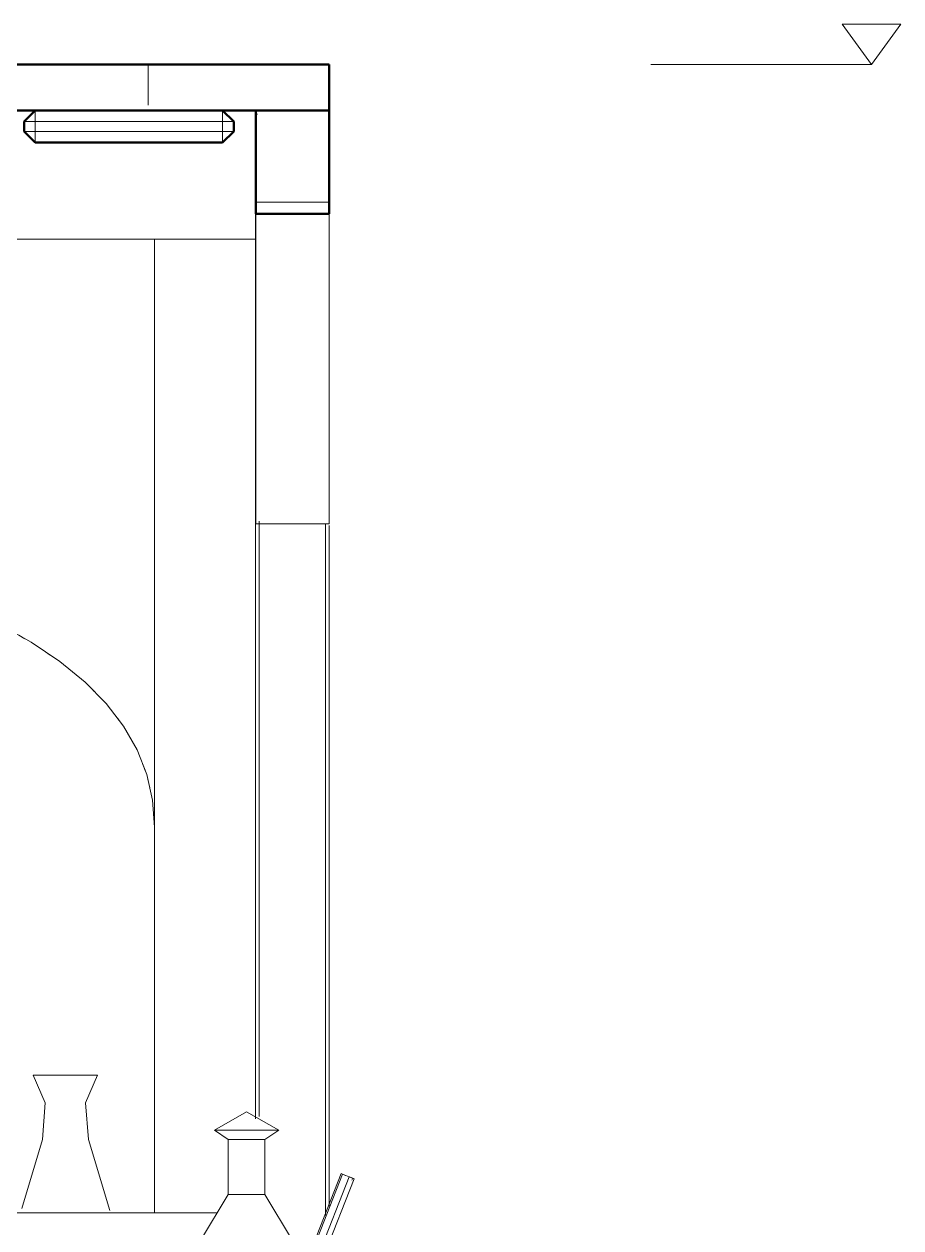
# Model space of a CAD drawing. Header units: metres. Extents: x 10 to 831, y 10 to 584.
# Drawn here: x 363.4 to 411.1, y 174.2 to 239.7 of the extents above; entities that cross this region are included whole.
import ezdxf

# ---------------------------------------------------------------- set-up
doc = ezdxf.new("R2010")
doc.units = ezdxf.units.M
for name, color, linetype, lineweight in [('CUT', 7, 'Continuous', 50), ('DIM', 1, 'Continuous', 13), ('VIS', 8, 'Continuous', 13)]:
    doc.layers.add(name, color=color, linetype=linetype, lineweight=lineweight)

msp = doc.modelspace()

# ---------------------------------------------------------------- linework, layer by layer
at = {"layer": 'CUT'}
for p, q in [((380, 237.5), (311.5, 237.5)), ((380, 235), (380, 237.5)), ((311.5, 235), (380, 235)), ((363.4, 234.4), (364, 235)), ((364, 235), (374.2, 235)), ((374.2, 235), (374.8, 234.4)), ((380, 235), (376, 235)), ((376, 235), (376, 233.109)), ((380, 233.109), (380, 235)), ((363.4, 233.85), (363.4, 234.4)), ((374.8, 234.4), (374.8, 233.85)), ((364, 233.25), (363.4, 233.85)), ((374.2, 233.25), (364, 233.25)), ((374.8, 233.85), (374.2, 233.25)), ((376, 233.109), (376, 232.084)), ((380, 232.084), (380, 233.109)), ((376, 232.084), (376, 229.372)), ((380, 229.372), (380, 232.084)), ((376, 229.372), (380, 229.372))]:
    msp.add_line(p, q, dxfattribs=at)
at = {"layer": 'DIM'}
msp.add_line((397.5, 237.5), (409.5, 237.5), dxfattribs=at)
msp.add_lwpolyline([(407.9, 239.7), (411.1, 239.7), (409.5, 237.5), (407.9, 239.7)], dxfattribs=at)
at = {"layer": 'VIS'}
for p, q in [((301.643, 237.5), (370.143, 237.5)), ((380, 237.5), (311.5, 237.5)), ((380, 237.5), (311.5, 237.5)), ((370.143, 237.5), (370.143, 237.5)), ((370.143, 235.278), (370.143, 237.5)), ((380, 237.5), (380, 237.5)), ((380, 235), (380, 237.5)), ((380, 235), (380, 237.5)), ((380, 235), (311.5, 235)), ((362.436, 235), (364.067, 235)), ((362.473, 235), (364.1, 235)), ((363.87, 235), (362.49, 235)), ((363.4, 234.4), (364, 235)), ((363.4, 234.4), (364, 235)), ((363.6, 234.6), (363.5, 234.5)), ((363.6, 234.6), (363.5, 234.5)), ((363.6, 234.6), (363.7, 234.7)), ((363.6, 234.6), (363.7, 234.7)), ((364, 235), (364, 234.4)), ((364, 235), (374.2, 235)), ((364, 235), (364, 235)), ((374.2, 235), (364, 235)), ((374.2, 235), (374.8, 234.4)), ((374.2, 234.4), (374.2, 235)), ((374.2, 235), (374.2, 235)), ((374.8, 234.4), (374.2, 235)), ((374.229, 235), (376.111, 235)), ((374.241, 235), (375.993, 235)), ((374.8, 234.4), (374.5, 234.7)), ((374.8, 234.4), (374.5, 234.7)), ((374.6, 234.6), (374.8, 234.4)), ((374.6, 234.6), (374.8, 234.4)), ((375.993, 235), (375.993, 235)), ((375.993, 228), (375.993, 235)), ((375.993, 234.8), (376.093, 234.8)), ((375.993, 234.8), (375.993, 180.125)), ((376, 235), (376, 230)), ((376, 235), (376, 235)), ((376, 235), (380, 235)), ((376, 230), (376, 235)), ((376, 235), (376, 235)), ((376, 235), (380, 235)), ((376, 235), (380, 235)), ((376, 235), (376, 233.109)), ((380, 235), (379.867, 235)), ((380, 230), (380, 235)), ((380, 214.75), (380, 235)), ((380, 235), (380, 235)), ((380, 235), (380, 230)), ((380, 235), (380, 235)), ((380, 235), (380, 235)), ((380, 235), (380, 233.109)), ((364, 234.4), (363.4, 234.4)), ((363.4, 233.85), (363.4, 234.4)), ((363.4, 234.4), (363.4, 234.4)), ((363.4, 233.85), (363.4, 234.4)), ((364, 234.4), (364, 233.85)), ((374.2, 234.4), (364, 234.4)), ((374.8, 234.4), (374.2, 234.4)), ((374.2, 233.85), (374.2, 234.4)), ((374.8, 234.4), (374.7, 234.4)), ((374.8, 234.4), (374.7, 234.4)), ((374.8, 234.4), (374.8, 234.4)), ((374.8, 234.4), (374.8, 233.85)), ((374.8, 233.85), (374.8, 234.4)), ((374.8, 234.4), (374.8, 233.85)), ((374.8, 234.4), (374.8, 234.4)), ((374.8, 234.4), (374.8, 234.4)), ((374.8, 234.4), (374.8, 233.85)), ((374.8, 233.85), (374.8, 234.4)), ((374.8, 233.85), (374.8, 234.4)), ((364, 233.25), (363.4, 233.85)), ((363.4, 233.85), (364, 233.85)), ((363.4, 233.85), (363.4, 233.85)), ((363.4, 233.85), (364, 233.25)), ((363.6, 233.65), (363.5, 233.75)), ((363.6, 233.65), (363.5, 233.75)), ((363.6, 233.65), (363.7, 233.55)), ((363.6, 233.65), (363.7, 233.55)), ((364, 233.85), (364, 233.25)), ((364, 233.85), (374.2, 233.85)), ((374.2, 233.25), (364, 233.25)), ((364, 233.25), (364, 233.25)), ((374.2, 233.25), (364, 233.25)), ((374.2, 233.25), (374.2, 233.85)), ((374.2, 233.85), (374.8, 233.85)), ((374.8, 233.85), (374.2, 233.25)), ((374.8, 233.85), (374.2, 233.25)), ((374.2, 233.25), (374.2, 233.25)), ((374.8, 233.85), (374.5, 233.55)), ((374.8, 233.85), (374.5, 233.55)), ((374.6, 233.65), (374.8, 233.85)), ((374.6, 233.65), (374.8, 233.85)), ((374.8, 233.85), (374.7, 233.85)), ((374.8, 233.85), (374.7, 233.85)), ((374.8, 233.85), (374.8, 233.85)), ((374.8, 233.85), (374.8, 233.85)), ((374.8, 233.85), (374.8, 233.85)), ((376, 232.084), (376, 233.109)), ((380, 232.084), (380, 233.109)), ((376, 229.372), (376, 232.084)), ((380, 232.084), (380, 229.372)), ((376, 230), (380, 230)), ((376, 230), (380, 230)), ((376, 230), (376, 229.372)), ((380, 229.372), (380, 230)), ((380, 230), (380, 228.628)), ((376, 229.372), (380, 229.372)), ((376, 228.628), (376, 229.353)), ((375.993, 228), (353.084, 228)), ((359.993, 228), (370.493, 228)), ((370.493, 228), (375.993, 228)), ((370.493, 228), (370.493, 175)), ((370.493, 228), (370.493, 196)), ((375.993, 228), (375.993, 228)), ((375.993, 180.275), (375.993, 228)), ((376, 227.172), (376, 228.628)), ((380, 228.628), (380, 227.172)), ((376, 225.632), (376, 227.172)), ((380, 227.172), (380, 225.632)), ((376, 224.008), (376, 225.632)), ((380, 225.632), (380, 224.008)), ((376, 222.3), (376, 224.008)), ((380, 224.008), (380, 222.3)), ((376, 220.508), (376, 222.3)), ((380, 222.3), (380, 220.508)), ((376, 218.632), (376, 220.508)), ((380, 220.508), (380, 218.632)), ((376, 216.672), (376, 218.632)), ((380, 218.632), (380, 216.672)), ((376, 214.628), (376, 216.672)), ((380, 216.672), (380, 214.628)), ((376, 212.5), (376, 214.628)), ((380, 214.628), (380, 212.5)), ((376, 212.5), (380, 212.5)), ((376.193, 180.25), (376.193, 212.655)), ((379.793, 212.529), (379.793, 174.87)), ((379.993, 175.496), (379.993, 212.404)), ((379.993, 212.279), (379.993, 175.371)), ((380, 212.5), (380, 212.625)), ((363.773, 206.061), (361.988, 207.059)), ((363.104, 206.435), (363.438, 206.248)), ((365.348, 205.005), (363.773, 206.061)), ((364.223, 205.759), (364.336, 205.683)), ((364.673, 205.457), (364.786, 205.382)), ((365.123, 205.156), (365.236, 205.08)), ((366.713, 203.891), (365.348, 205.005)), ((365.738, 204.686), (365.836, 204.607)), ((366.128, 204.368), (366.226, 204.289)), ((366.518, 204.05), (366.616, 203.971)), ((367.868, 202.72), (366.713, 203.891)), ((367.098, 203.501), (367.194, 203.403)), ((367.676, 202.915), (367.772, 202.817)), ((368.813, 201.491), (367.868, 202.72)), ((368.026, 202.515), (368.104, 202.413)), ((368.498, 201.901), (368.577, 201.798)), ((369.548, 200.205), (368.813, 201.491)), ((369.254, 200.719), (369.475, 200.334)), ((370.073, 198.861), (369.548, 200.205)), ((369.863, 199.399), (370.021, 198.995)), ((370.388, 197.459), (370.073, 198.861)), ((370.136, 198.581), (370.231, 198.16)), ((370.493, 196), (370.388, 197.459)), ((370.409, 197.168), (370.42, 197.022)), ((370.451, 196.584), (370.462, 196.438)), ((370.493, 196), (370.493, 196)), ((364.543, 181), (363.893, 182.5)), ((363.893, 182.5), (363.923, 182.5)), ((363.953, 182.5), (363.893, 182.5)), ((364.128, 182.5), (363.953, 182.5)), ((364.406, 182.5), (364.128, 182.5)), ((364.768, 182.5), (364.406, 182.5)), ((365.19, 182.5), (364.768, 182.5)), ((365.643, 182.5), (365.19, 182.5)), ((366.096, 182.5), (365.643, 182.5)), ((366.518, 182.5), (366.096, 182.5)), ((366.881, 182.5), (366.518, 182.5)), ((367.393, 182.5), (366.743, 181)), ((367.159, 182.5), (366.881, 182.5)), ((367.334, 182.5), (367.159, 182.5)), ((367.393, 182.5), (367.334, 182.5)), ((364.393, 179), (364.543, 181)), ((366.743, 181), (366.893, 179)), ((373.75, 179.5), (375.5, 180.5)), ((375.5, 180.5), (377.25, 179.5)), ((363.268, 175.25), (364.393, 179)), ((366.893, 179), (368.056, 175.125)), ((374.5, 179), (373.75, 179.5)), ((373.75, 179.5), (373.78, 179.5)), ((373.81, 179.5), (373.75, 179.5)), ((373.985, 179.5), (373.81, 179.5)), ((374.263, 179.5), (373.985, 179.5)), ((374.625, 179.5), (374.263, 179.5)), ((374.5, 176), (374.5, 179)), ((374.5, 179), (374.517, 179)), ((374.534, 179), (374.5, 179)), ((374.634, 179), (374.534, 179)), ((375.047, 179.5), (374.625, 179.5)), ((374.793, 179), (374.634, 179)), ((375, 179), (374.793, 179)), ((375.241, 179), (375, 179)), ((375.5, 179.5), (375.047, 179.5)), ((375.5, 179), (375.241, 179)), ((375.953, 179.5), (375.5, 179.5)), ((375.759, 179), (375.5, 179)), ((376, 179), (375.759, 179)), ((376.375, 179.5), (375.953, 179.5)), ((376.207, 179), (376, 179)), ((376.366, 179), (376.207, 179)), ((376.466, 179), (376.366, 179)), ((376.738, 179.5), (376.375, 179.5)), ((376.5, 179), (376.466, 179)), ((377.25, 179.5), (376.5, 179)), ((376.5, 179), (376.5, 176)), ((377.016, 179.5), (376.738, 179.5)), ((377.19, 179.5), (377.016, 179.5)), ((377.25, 179.5), (377.19, 179.5)), ((378.436, 171.274), (380.728, 177.107)), ((378.444, 171.54), (380.644, 177.14)), ((378.517, 170.434), (381.084, 176.967)), ((380.644, 177.14), (380.728, 177.107)), ((380.644, 177.14), (380.763, 177.093)), ((380.728, 177.107), (381.084, 176.967)), ((380.728, 177.107), (380.885, 177.046)), ((381.084, 176.967), (381.356, 176.86)), ((381.273, 176.893), (381.095, 176.963)), ((381.119, 176.953), (381.356, 176.86)), ((381.273, 176.893), (381.227, 176.776)), ((381.356, 176.86), (381.273, 176.893)), ((378.789, 170.327), (381.356, 176.86)), ((373, 173.5), (374.5, 176)), ((374.5, 176), (374.517, 176)), ((374.534, 176), (374.5, 176)), ((374.634, 176), (374.534, 176)), ((374.793, 176), (374.634, 176)), ((375, 176), (374.793, 176)), ((375.241, 176), (375, 176)), ((375.5, 176), (375.241, 176)), ((375.759, 176), (375.5, 176)), ((376, 176), (375.759, 176)), ((376.207, 176), (376, 176)), ((376.366, 176), (376.207, 176)), ((376.466, 176), (376.366, 176)), ((376.5, 176), (376.466, 176)), ((376.5, 176), (378, 173.5)), ((318.407, 175), (373.865, 175)), ((370.493, 175), (370.493, 175)), ((373.898, 175), (370.493, 175))]:
    msp.add_line(p, q, dxfattribs=at)

doc.saveas('drawing.dxf')
